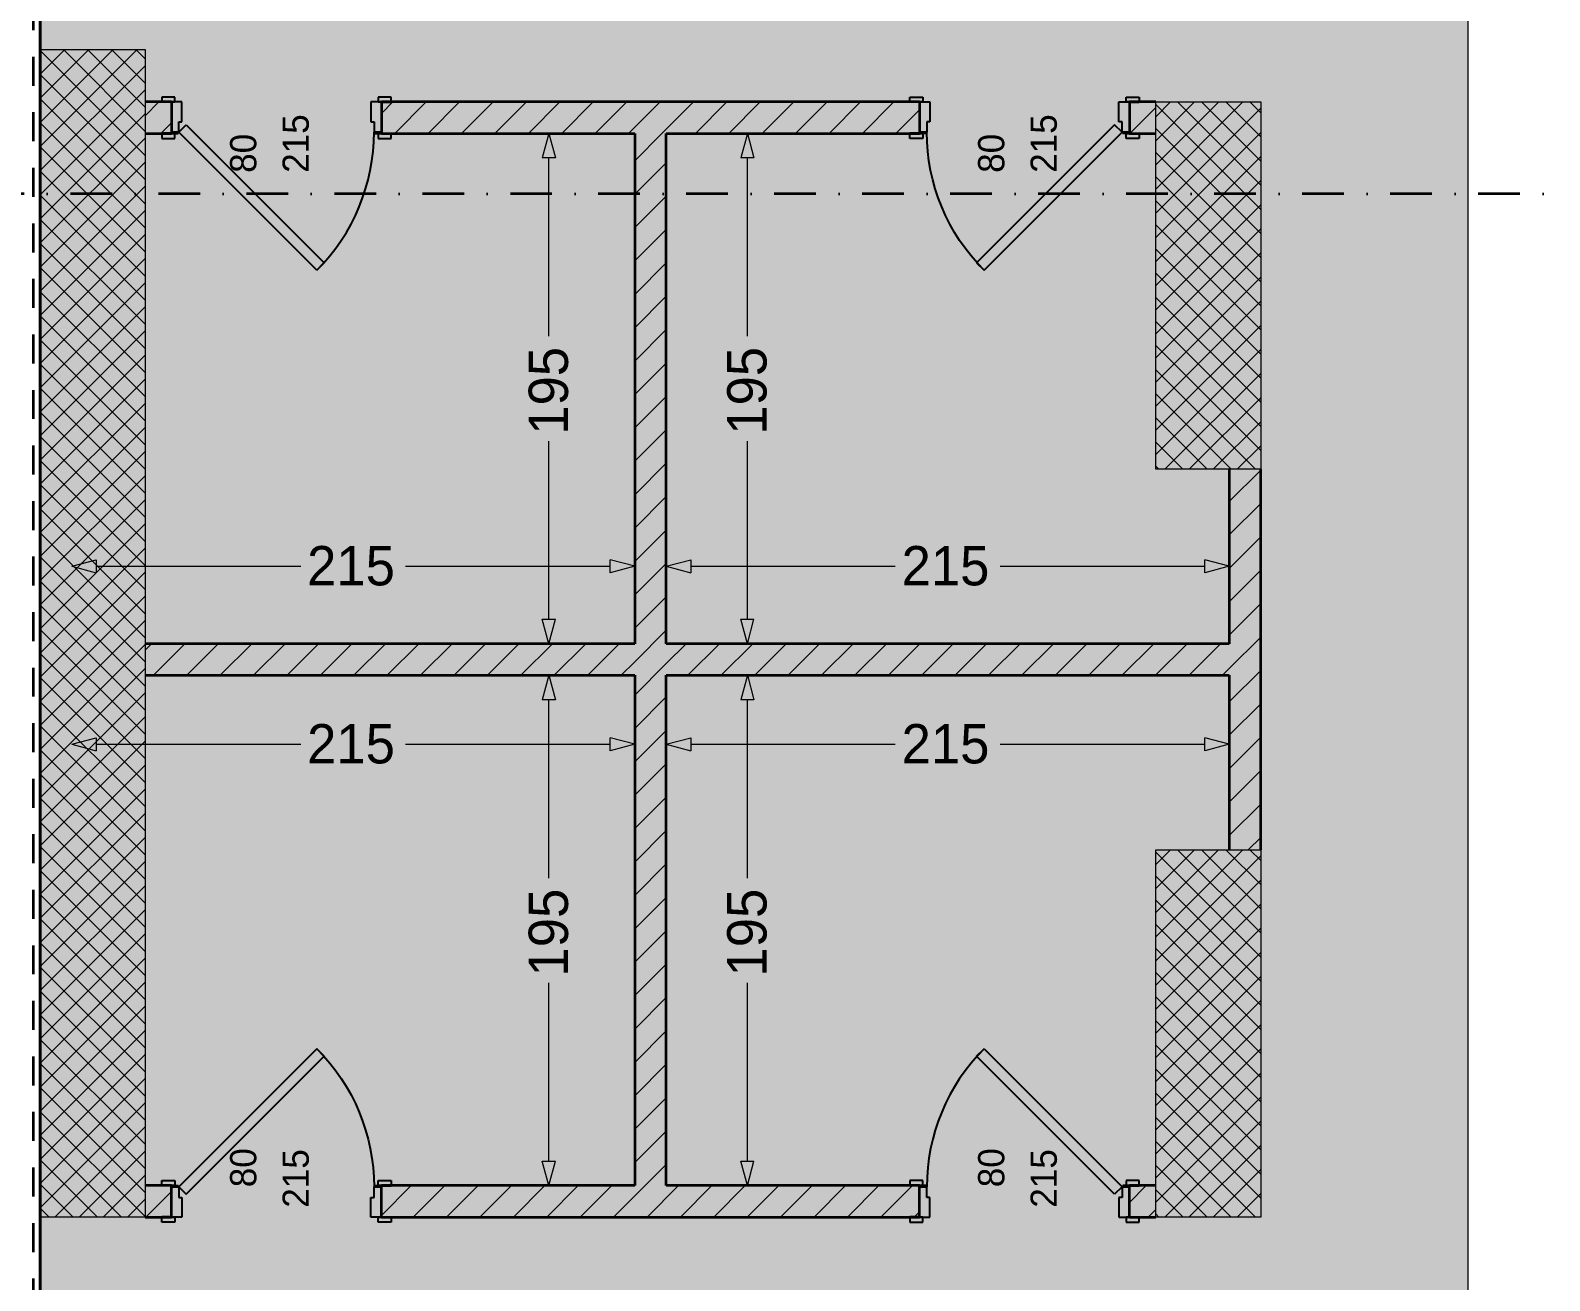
# Model space of a CAD drawing. Header units: millimetres. Extents: x 635850 to 824661, y -5878409 to -5774454.
# Drawn here: x 713602 to 719391, y -5847562 to -5842797 of the extents above; entities that cross this region are included whole.
import ezdxf

# ---------------------------------------------------------------- set-up
doc = ezdxf.new("R2010")
doc.units = ezdxf.units.MM
doc.header["$MEASUREMENT"] = 0
doc.linetypes.add('Dashed', pattern=[211.666667, 105.833333, -105.833333])
doc.linetypes.add('Dot & Dashed', pattern=[335.138881, 158.75, -88.194444, 0, -88.194437])
for name, color, linetype, lineweight in [('2D Drafting - General_Pen_No__6', 5, 'Continuous', 35), ('A - Ndertesa 5 - Drawing & Figure_Pen_No__6', 5, 'Continuous', 35), ('A - Ndertesa 5 - Drawing & Figure_Pen_No__7', 7, 'Continuous', 35), ('A - Ndertesa 5 - Muret_Pen_No__22', 8, 'Continuous', 35), ('A - Ndertesa 5 - Pllaka meskatitt_Pen_No__22', 8, 'Continuous', 35), ('A - Ndertesa 5 - Shtyllat_Pen_No__1', 7, 'Continuous', 13), ('A - Ndertesa 5 - Shtyllat_Pen_No__101', 252, 'Continuous', 13), ('ARCHICAD Doors_Pen_No__22', 8, 'Continuous', 35), ('ARCHICAD Doors_Pen_No__42', 8, 'Continuous', 25)]:
    doc.layers.add(name, color=color, linetype=linetype, lineweight=lineweight)
for name, color, linetype in [('A - Ndertesa 5 -  Dimensionimi Bazik', 7, 'Continuous'), ('A - Ndertesa 5 - Muret', 7, 'Continuous'), ('A - Ndertesa 5 - Pllaka meskatitt', 7, 'Continuous'), ('A - Ndertesa 5 - Shtyllat', 7, 'Continuous'), ('ARCHICAD Doors', 7, 'Continuous'), ('Marker - Section', 7, 'Continuous')]:
    doc.layers.add(name, color=color, linetype=linetype)
for name, color, linetype, lineweight, true_color in [('A - Ndertesa 5 -  Dimensionimi Bazik_Pen_No__102', 7, 'Continuous', 13, 0xcccccc), ('A - Ndertesa 5 -  Dimensionimi Bazik_Pen_No__82', 7, 'Continuous', 20, 0xaaaaaa), ('A - Ndertesa 5 - Drawing & Figure_Pen_No__241', 7, 'Continuous', 13, 0xe8e8e8), ('A - Ndertesa 5 - Drawing & Figure_Pen_No__82', 7, 'Continuous', 20, 0xaaaaaa), ('A - Ndertesa 5 - Muret_Pen_No__102', 7, 'Continuous', 13, 0xcccccc), ('ARCHICAD Door Markers_Pen_No__112', 7, 'Continuous', 13, 0xd5aaaa), ('Marker - Section_Pen_No__8', 7, 'Continuous', 35, 0xa80f02)]:
    doc.layers.add(name, color=color, linetype=linetype, lineweight=lineweight, true_color=true_color)
doc.styles.add('GENERATED_STYLE_1', font='GOTHIC.TTF')
doc.dimstyles.new('GENERATED_STYLE__1', dxfattribs={"dimtxt": 150, "dimasz": 91.78744, "dimexe": 0.18, "dimexo": 0.0625, "dimgap": 0, "dimtad": 0, "dimdec": 0, "dimlfac": 0.1, "dimzin": 0, "dimdsep": 46, "dimtxsty": 'GENERATED_STYLE_1', "dimblk": 'ARROWHEAD_5', "dimblk1": 'ARROWHEAD_5', "dimblk2": 'ARROWHEAD_5', "dimcen": 0.09, "dimse1": 1, "dimse2": 1, "dimclrd": 256, "dimclre": 256, "dimclrt": 256, "dimadec": 0, "dimazin": 0, "dimtfac": 1, "dimtdec": 4, "dimtmove": 0, "dimatfit": 3, "dimfxl": 0, "dimtolj": 1, "dimtzin": 0, "dimarcsym": 0})
doc.dimstyles.new('GENERATED_STYLE__2', dxfattribs={"dimtxt": 150, "dimasz": 91.78744, "dimexe": 0.18, "dimexo": 0.0625, "dimgap": 0, "dimtad": 0, "dimtih": 1, "dimtoh": 1, "dimdec": 0, "dimlfac": 0.1, "dimzin": 0, "dimdsep": 46, "dimtxsty": 'GENERATED_STYLE_1', "dimblk": 'ARROWHEAD_5', "dimblk1": 'ARROWHEAD_5', "dimblk2": 'ARROWHEAD_5', "dimcen": 0.09, "dimse1": 1, "dimse2": 1, "dimclrd": 256, "dimclre": 256, "dimclrt": 256, "dimadec": 0, "dimazin": 0, "dimtfac": 1, "dimtdec": 4, "dimtmove": 0, "dimatfit": 3, "dimfxl": 0, "dimtolj": 1, "dimtzin": 0, "dimarcsym": 0})
pattern_1 = [(45, (664183.82, -5827429.525), (-63.63961, 63.63961), [])]
pattern_2 = [(45, (664183.82, -5827429.525), (-45.96194, 45.96194), []), (135, (664183.82, -5827429.525), (45.96194, 45.96194), [])]

# ---------------------------------------------------------------- blocks, each defined once
blk = doc.blocks.new('Slab_2', base_point=(748939.8, -5829593.2))
at = {"layer": 'A - Ndertesa 5 - Pllaka meskatitt_Pen_No__22', "color": 8, "linetype": 'Continuous', "lineweight": 35, "flags": 128}
blk.add_lwpolyline([(748939.8, -5829593.2), (713639.8, -5831032.9), (713639.8, -5859820.7), (748939.8, -5859820.7)], close=True, dxfattribs=at)
blk = doc.blocks.new('Door 25')
at = {"layer": 'ARCHICAD Doors_Pen_No__22', "color": 8, "linetype": 'Continuous', "lineweight": 35}
for p, q in [((-400, 5), (-437, 5)), ((-400, 5), (-437, 5)), ((-400, 0), (-400, 5)), ((-400, 0), (-400, 5)), ((-400, -115), (-400, 0)), ((-400, -115), (-400, 0)), ((400, 0), (400, 5)), ((400, 0), (400, 5)), ((400, 5), (437, 5)), ((400, 5), (437, 5)), ((400, -115), (400, 0)), ((400, -115), (400, 0)), ((-400, -115), (-437, -115)), ((-400, -115), (-437, -115)), ((400, -115), (437, -115)), ((400, -115), (437, -115))]:
    blk.add_line(p, q, dxfattribs=at)
at = {"layer": 'ARCHICAD Doors_Pen_No__42', "color": 8, "linetype": 'Continuous', "lineweight": 25}
for p, q in [((-182.4, 497.8), (-154.1, 526.1)), ((-154.1, 526.1), (372, 0)), ((343.7, -28.3), (-182.4, 497.8)), ((-387, 24), (-437, 24)), ((-437, 24), (-437, 5)), ((-437, 5), (-387, 5)), ((-375, 5), (-400, 5)), ((-400, 5), (-400, 0)), ((-400, 0), (-375, 0)), ((-372, 0), (-400, 0)), ((-400, 0), (-400, -115)), ((-387, 5), (-387, 24)), ((-375, 0), (-375, 5)), ((-372, -40), (-372, 0)), ((372, 0), (343.7, -28.3)), ((400, 0), (372, 0)), ((372, 0), (372, -40)), ((400, 5), (375, 5)), ((375, 5), (375, 0)), ((375, 0), (400, 0)), ((437, 24), (387, 24)), ((387, 24), (387, 5)), ((387, 5), (437, 5)), ((400, 0), (400, 5)), ((400, -115), (400, 0)), ((437, 5), (437, 24)), ((-360, -40), (-372, -40)), ((-360, -115), (-360, -40)), ((372, -40), (360, -40)), ((360, -40), (360, -115)), ((-387, -115), (-437, -115)), ((-437, -115), (-437, -134)), ((-400, -115), (-360, -115)), ((-387, -134), (-387, -115)), ((360, -115), (400, -115)), ((437, -115), (387, -115)), ((387, -115), (387, -134)), ((437, -134), (437, -115)), ((-437, -134), (-387, -134)), ((387, -134), (437, -134))]:
    blk.add_line(p, q, dxfattribs=at)
blk.add_arc((372, 0), 744, 135, 180, dxfattribs=at)
blk = doc.blocks.new('D Marker 25_20')
at = {"layer": 'ARCHICAD Door Markers_Pen_No__112', "color": 9, "lineweight": 13, "true_color": 0xd5aaaa, "char_height": 100, "attachment_point": 7, "rotation": 90, "style": 'GENERATED_STYLE_1'}
for s, insert in [('\\A1;{\\pql;\\pt0;\\fCentury Gothic|b0|i0|c0|p34;80\\fCentury Gothic|b0|i0|c0|p34;\\A1{\\H.66x;\\S^  ;}\\fCentury Gothic|b0|i0|c0|p34;\\fCentury Gothic|b0|i0|c0|p34;}', (-47.5, -6.2)), ('\\A1;{\\pql;\\pt0;\\fCentury Gothic|b0|i0|c0|p34;215\\fCentury Gothic|b0|i0|c0|p34;\\A1{\\H.66x;\\S^  ;}\\fCentury Gothic|b0|i0|c0|p34;\\fCentury Gothic|b0|i0|c0|p34;}', (152.5, -84.4))]:
    blk.add_mtext(s, dxfattribs=dict(at, insert=insert))
blk = doc.blocks.new('Wall_150', base_point=(713639.8, -5847319.8))
at = {"layer": 'A - Ndertesa 5 - Muret_Pen_No__102', "linetype": 'Continuous', "lineweight": 13, "true_color": 0xcccccc}
h = blk.add_hatch(dxfattribs=at)
h.set_pattern_fill('Masonry_Block', color=254, style=0, pattern_type=2)
h.set_pattern_definition(pattern_1)
h.paths.add_polyline_path([(714039.8, -5847319.8), (714139.8, -5847319.8), (714139.8, -5847199.8), (714039.8, -5847199.8)])
h = blk.add_hatch(dxfattribs=at)
h.set_pattern_fill('Masonry_Block', color=254, style=0, pattern_type=2)
h.set_pattern_definition(pattern_1)
h.paths.add_polyline_path([(714939.8, -5847319.8), (716989.8, -5847319.8), (716989.8, -5847199.8), (714939.8, -5847199.8)])
h = blk.add_hatch(dxfattribs=at)
h.set_pattern_fill('Masonry_Block', color=254, style=0, pattern_type=2)
h.set_pattern_definition(pattern_1)
h.paths.add_polyline_path([(717789.8, -5847319.8), (717889.8, -5847319.8), (717889.8, -5847199.8), (717789.8, -5847199.8)])
at = {"layer": 'A - Ndertesa 5 - Muret_Pen_No__22', "color": 8, "linetype": 'Continuous', "lineweight": 35}
for p, q in [((714139.8, -5847199.8), (714102.8, -5847199.8)), ((714139.8, -5847204.8), (714139.8, -5847199.8)), ((714139.8, -5847319.8), (714139.8, -5847204.8)), ((714939.8, -5847199.8), (714976.8, -5847199.8)), ((714939.8, -5847204.8), (714939.8, -5847199.8)), ((714939.8, -5847319.8), (714939.8, -5847204.8)), ((716989.8, -5847199.8), (716952.8, -5847199.8)), ((716989.8, -5847204.8), (716989.8, -5847199.8)), ((716989.8, -5847319.8), (716989.8, -5847204.8)), ((717789.8, -5847199.8), (717826.8, -5847199.8)), ((717789.8, -5847204.8), (717789.8, -5847199.8)), ((717789.8, -5847319.8), (717789.8, -5847204.8)), ((714139.8, -5847319.8), (714102.8, -5847319.8)), ((714939.8, -5847319.8), (714976.8, -5847319.8)), ((716989.8, -5847319.8), (716952.8, -5847319.8)), ((717789.8, -5847319.8), (717826.8, -5847319.8))]:
    blk.add_line(p, q, dxfattribs=at)
at = {"layer": 'A - Ndertesa 5 - Muret_Pen_No__22', "color": 8, "linetype": 'Continuous', "lineweight": 35, "flags": 128}
for points in [[(714139.8, -5847199.8), (714039.8, -5847199.8)], [(715904.8, -5847199.8), (714939.8, -5847199.8)], [(716989.8, -5847199.8), (716024.8, -5847199.8)], [(717889.8, -5847199.8), (717789.8, -5847199.8)], [(714039.8, -5847319.8), (714139.8, -5847319.8)], [(714939.8, -5847319.8), (716989.8, -5847319.8)], [(717789.8, -5847319.8), (717889.8, -5847319.8)]]:
    blk.add_lwpolyline(points, dxfattribs=at)
at = {"layer": 'ARCHICAD Door Markers_Pen_No__112', "color": 9, "lineweight": 13, "true_color": 0xd5aaaa}
for p in [(714539.8, -5847199.8), (717389.8, -5847199.8)]:
    blk.add_blockref('D Marker 25_20', p, dxfattribs=at)
at = {"layer": 'ARCHICAD Doors', "color": 21, "linetype": 'Continuous', "lineweight": 18, "true_color": 0xff9955, "xscale": -1, "zscale": 1000}
blk.add_blockref('Door 25', (714539.8, -5847204.8), dxfattribs=at)
at = {"layer": 'ARCHICAD Doors', "color": 21, "linetype": 'Continuous', "lineweight": 18, "true_color": 0xff9955, "zscale": 1000}
blk.add_blockref('Door 25', (717389.8, -5847204.8), dxfattribs=at)
blk = doc.blocks.new('Wall_151', base_point=(718289.8, -5847319.8))
at = {"layer": 'A - Ndertesa 5 - Muret_Pen_No__102', "linetype": 'Continuous', "lineweight": 13, "true_color": 0xcccccc}
h = blk.add_hatch(dxfattribs=at)
h.set_pattern_fill('Masonry_Block', color=254, style=0, pattern_type=2)
h.set_pattern_definition(pattern_1)
h.paths.add_polyline_path([(718289.8, -5844469.8), (718169.8, -5844469.8), (718169.8, -5845919.8), (718289.8, -5845919.8)])
at = {"layer": 'A - Ndertesa 5 - Muret_Pen_No__22', "color": 8, "linetype": 'Continuous', "lineweight": 35, "flags": 128}
for points in [[(718169.8, -5844469.8), (718169.8, -5845134.8)], [(718289.8, -5845919.8), (718289.8, -5844469.8)], [(718169.8, -5845254.8), (718169.8, -5845919.8)]]:
    blk.add_lwpolyline(points, dxfattribs=at)
blk = doc.blocks.new('D Marker 25_19')
at = {"layer": 'ARCHICAD Door Markers_Pen_No__112', "color": 9, "lineweight": 13, "true_color": 0xd5aaaa, "char_height": 100, "attachment_point": 7, "rotation": 270, "style": 'GENERATED_STYLE_1'}
for s, insert in [('\\A1;{\\pql;\\pt0;\\fCentury Gothic|b0|i0|c0|p34;215\\fCentury Gothic|b0|i0|c0|p34;\\A1{\\H.66x;\\S^  ;}\\fCentury Gothic|b0|i0|c0|p34;\\fCentury Gothic|b0|i0|c0|p34;}', (-152.5, 150)), ('\\A1;{\\pql;\\pt0;\\fCentury Gothic|b0|i0|c0|p34;80\\fCentury Gothic|b0|i0|c0|p34;\\A1{\\H.66x;\\S^  ;}\\fCentury Gothic|b0|i0|c0|p34;\\fCentury Gothic|b0|i0|c0|p34;}', (47.5, 150))]:
    blk.add_mtext(s, dxfattribs=dict(at, insert=insert))
blk = doc.blocks.new('Wall_152', base_point=(718289.8, -5843069.8))
at = {"layer": 'A - Ndertesa 5 - Muret_Pen_No__102', "linetype": 'Continuous', "lineweight": 13, "true_color": 0xcccccc}
h = blk.add_hatch(dxfattribs=at)
h.set_pattern_fill('Masonry_Block', color=254, style=0, pattern_type=2)
h.set_pattern_definition(pattern_1)
h.paths.add_polyline_path([(714039.8, -5843069.8), (714039.8, -5843189.8), (714139.8, -5843189.8), (714139.8, -5843069.8)])
h = blk.add_hatch(dxfattribs=at)
h.set_pattern_fill('Masonry_Block', color=254, style=0, pattern_type=2)
h.set_pattern_definition(pattern_1)
h.paths.add_polyline_path([(714939.8, -5843069.8), (714939.8, -5843189.8), (716989.8, -5843189.8), (716989.8, -5843069.8)])
h = blk.add_hatch(dxfattribs=at)
h.set_pattern_fill('Masonry_Block', color=254, style=0, pattern_type=2)
h.set_pattern_definition(pattern_1)
h.paths.add_polyline_path([(717889.8, -5843069.8), (717789.8, -5843069.8), (717789.8, -5843189.8), (717889.8, -5843189.8)])
at = {"layer": 'A - Ndertesa 5 - Muret_Pen_No__22', "color": 8, "linetype": 'Continuous', "lineweight": 35}
for p, q in [((714139.8, -5843069.8), (714102.8, -5843069.8)), ((714139.8, -5843069.8), (714139.8, -5843184.8)), ((714939.8, -5843069.8), (714976.8, -5843069.8)), ((714939.8, -5843069.8), (714939.8, -5843184.8)), ((716989.8, -5843069.8), (716952.8, -5843069.8)), ((716989.8, -5843069.8), (716989.8, -5843184.8)), ((717789.8, -5843069.8), (717826.8, -5843069.8)), ((717789.8, -5843069.8), (717789.8, -5843184.8)), ((714139.8, -5843189.8), (714102.8, -5843189.8)), ((714139.8, -5843184.8), (714139.8, -5843189.8)), ((714939.8, -5843184.8), (714939.8, -5843189.8)), ((714939.8, -5843189.8), (714976.8, -5843189.8)), ((716989.8, -5843189.8), (716952.8, -5843189.8)), ((716989.8, -5843184.8), (716989.8, -5843189.8)), ((717789.8, -5843184.8), (717789.8, -5843189.8)), ((717789.8, -5843189.8), (717826.8, -5843189.8))]:
    blk.add_line(p, q, dxfattribs=at)
at = {"layer": 'A - Ndertesa 5 - Muret_Pen_No__22', "color": 8, "linetype": 'Continuous', "lineweight": 35, "flags": 128}
for points in [[(714139.8, -5843069.8), (714039.8, -5843069.8)], [(716989.8, -5843069.8), (714939.8, -5843069.8)], [(717889.8, -5843069.8), (717789.8, -5843069.8)], [(714039.8, -5843189.8), (714139.8, -5843189.8)], [(714939.8, -5843189.8), (715904.8, -5843189.8)], [(716024.8, -5843189.8), (716989.8, -5843189.8)], [(717789.8, -5843189.8), (717889.8, -5843189.8)]]:
    blk.add_lwpolyline(points, dxfattribs=at)
at = {"layer": 'ARCHICAD Door Markers_Pen_No__112', "color": 9, "lineweight": 13, "true_color": 0xd5aaaa, "rotation": 180}
for p in [(714539.8, -5843189.8), (717389.8, -5843189.8)]:
    blk.add_blockref('D Marker 25_19', p, dxfattribs=at)
at = {"layer": 'ARCHICAD Doors', "color": 21, "linetype": 'Continuous', "lineweight": 18, "true_color": 0xff9955, "zscale": 1000, "rotation": 180}
blk.add_blockref('Door 25', (714539.8, -5843184.8), dxfattribs=at)
at = {"layer": 'ARCHICAD Doors', "color": 21, "linetype": 'Continuous', "lineweight": 18, "true_color": 0xff9955, "xscale": -1, "zscale": 1000, "rotation": 180}
blk.add_blockref('Door 25', (717389.8, -5843184.8), dxfattribs=at)
blk = doc.blocks.new('Wall_154', base_point=(713639.8, -5845194.8))
at = {"layer": 'A - Ndertesa 5 - Muret_Pen_No__102', "linetype": 'Continuous', "lineweight": 13, "true_color": 0xcccccc}
h = blk.add_hatch(dxfattribs=at)
h.set_pattern_fill('Masonry_Block', color=254, style=0, pattern_type=2)
h.set_pattern_definition(pattern_1)
h.paths.add_polyline_path([(715904.8, -5845134.8), (714039.8, -5845134.8), (714039.8, -5845254.8), (715904.8, -5845254.8)])
h = blk.add_hatch(dxfattribs=at)
h.set_pattern_fill('Masonry_Block', color=254, style=0, pattern_type=2)
h.set_pattern_definition(pattern_1)
h.paths.add_polyline_path([(716024.8, -5845134.8), (716024.8, -5845254.8), (718169.8, -5845254.8), (718169.8, -5845134.8)])
at = {"layer": 'A - Ndertesa 5 - Muret_Pen_No__22', "color": 8, "linetype": 'Continuous', "lineweight": 35, "flags": 128}
for points in [[(715904.8, -5845134.8), (714039.8, -5845134.8)], [(718169.8, -5845134.8), (716024.8, -5845134.8)], [(714039.8, -5845254.8), (715904.8, -5845254.8)], [(716024.8, -5845254.8), (718169.8, -5845254.8)]]:
    blk.add_lwpolyline(points, dxfattribs=at)
blk = doc.blocks.new('Wall_155', base_point=(715964.8, -5843069.8))
at = {"layer": 'A - Ndertesa 5 - Muret_Pen_No__102', "linetype": 'Continuous', "lineweight": 13, "true_color": 0xcccccc}
h = blk.add_hatch(dxfattribs=at)
h.set_pattern_fill('Masonry_Block', color=254, style=0, pattern_type=2)
h.set_pattern_definition(pattern_1)
h.paths.add_polyline_path([(715904.8, -5843189.8), (715904.8, -5847199.8), (716024.8, -5847199.8), (716024.8, -5843189.8)])
at = {"layer": 'A - Ndertesa 5 - Muret_Pen_No__22', "color": 8, "linetype": 'Continuous', "lineweight": 35, "flags": 128}
for points in [[(715904.8, -5843189.8), (715904.8, -5845134.8)], [(716024.8, -5845134.8), (716024.8, -5843189.8)], [(715904.8, -5845254.8), (715904.8, -5847199.8)], [(716024.8, -5847199.8), (716024.8, -5845254.8)]]:
    blk.add_lwpolyline(points, dxfattribs=at)
blk = doc.blocks.new('Column_163', base_point=(713839.8, -5845094.8))
at = {"layer": 'A - Ndertesa 5 - Shtyllat_Pen_No__101', "linetype": 'Continuous', "lineweight": 13}
h = blk.add_hatch(dxfattribs=at)
h.set_pattern_fill('Concrete_Block', color=252, style=0, pattern_type=2)
h.set_pattern_definition(pattern_2)
h.paths.add_polyline_path([(714039.8, -5847319.8), (714039.8, -5842869.8), (713639.8, -5842869.8), (713639.8, -5847319.8)])
at = {"layer": 'A - Ndertesa 5 - Shtyllat_Pen_No__1', "color": 7, "linetype": 'Continuous', "lineweight": 13, "flags": 128}
blk.add_lwpolyline([(714039.8, -5847319.8), (713639.8, -5847319.8), (713639.8, -5842869.8), (714039.8, -5842869.8)], close=True, dxfattribs=at)
blk = doc.blocks.new('Column_166', base_point=(718089.8, -5846619.8))
at = {"layer": 'A - Ndertesa 5 - Shtyllat_Pen_No__101', "linetype": 'Continuous', "lineweight": 13}
h = blk.add_hatch(dxfattribs=at)
h.set_pattern_fill('Concrete_Block', color=252, style=0, pattern_type=2)
h.set_pattern_definition(pattern_2)
h.paths.add_polyline_path([(718289.8, -5847319.8), (718289.8, -5845919.8), (717889.8, -5845919.8), (717889.8, -5847319.8)])
at = {"layer": 'A - Ndertesa 5 - Shtyllat_Pen_No__1', "color": 7, "linetype": 'Continuous', "lineweight": 13, "flags": 128}
blk.add_lwpolyline([(718289.8, -5847319.8), (717889.8, -5847319.8), (717889.8, -5845919.8), (718289.8, -5845919.8)], close=True, dxfattribs=at)
blk = doc.blocks.new('Column_167', base_point=(718089.8, -5843769.8))
at = {"layer": 'A - Ndertesa 5 - Shtyllat_Pen_No__101', "linetype": 'Continuous', "lineweight": 13}
h = blk.add_hatch(dxfattribs=at)
h.set_pattern_fill('Concrete_Block', color=252, style=0, pattern_type=2)
h.set_pattern_definition(pattern_2)
h.paths.add_polyline_path([(718289.8, -5844469.8), (718289.8, -5843069.8), (717889.8, -5843069.8), (717889.8, -5844469.8)])
at = {"layer": 'A - Ndertesa 5 - Shtyllat_Pen_No__1', "color": 7, "linetype": 'Continuous', "lineweight": 13, "flags": 128}
blk.add_lwpolyline([(718289.8, -5844469.8), (717889.8, -5844469.8), (717889.8, -5843069.8), (718289.8, -5843069.8)], close=True, dxfattribs=at)
blk = doc.blocks.new('*D1525', base_point=(664183.8, -5827429.5))
at = {"layer": 'A - Ndertesa 5 -  Dimensionimi Bazik_Pen_No__102', "linetype": 'Continuous', "lineweight": 13, "true_color": 0xcccccc}
for points in [[(715577.8, -5845254.8), (715552.8, -5845348.1), (715602.8, -5845348.1)], [(715577.8, -5847199.8), (715602.8, -5847106.5), (715552.8, -5847106.5)]]:
    blk.add_hatch(color=254, dxfattribs=at).paths.add_polyline_path(points)
at = {"layer": 'A - Ndertesa 5 -  Dimensionimi Bazik_Pen_No__102', "color": 254, "linetype": 'Continuous', "lineweight": 13, "true_color": 0xcccccc}
for p, q in [((715577.8, -5845254.8), (715552.8, -5845348.1)), ((715577.8, -5845254.8), (715602.8, -5845348.1)), ((715602.8, -5845348.1), (715552.8, -5845348.1)), ((715577.8, -5846027.5), (715577.8, -5845348.1)), ((715577.8, -5847106.5), (715577.8, -5846427.1)), ((715552.8, -5847106.5), (715602.8, -5847106.5)), ((715577.8, -5847199.8), (715552.8, -5847106.5)), ((715577.8, -5847199.8), (715602.8, -5847106.5))]:
    blk.add_line(p, q, dxfattribs=at)
at = {"layer": 'A - Ndertesa 5 -  Dimensionimi Bazik_Pen_No__82', "color": 253, "lineweight": 20, "true_color": 0xaaaaaa, "insert": (715652.8, -5846403), "char_height": 150, "attachment_point": 7, "rotation": 90, "style": 'GENERATED_STYLE_1'}
blk.add_mtext('\\A1;{\\pql;\\fCentury Gothic|b0|i0|c0|p34;195}', dxfattribs=at)
blk = doc.blocks.new('ARROWHEAD_5')
at = {"linetype": 'Continuous', "lineweight": 0}
blk.add_hatch(color=0, dxfattribs=at).paths.add_polyline_path([(-1, 0.2679), (0, 0), (-1, -0.2679)])
at = {"color": 0, "linetype": 'Continuous', "lineweight": 0}
blk.add_line((0, 0), (-1, 0), dxfattribs=at)
blk = doc.blocks.new('*D1526', base_point=(664183.8, -5827429.5))
at = {"layer": 'A - Ndertesa 5 -  Dimensionimi Bazik_Pen_No__102', "linetype": 'Continuous', "lineweight": 13, "true_color": 0xcccccc}
for points in [[(713759.8, -5845517.9), (713853.1, -5845542.9), (713853.1, -5845492.9)], [(715904.8, -5845517.9), (715811.5, -5845492.9), (715811.5, -5845542.9)]]:
    blk.add_hatch(color=254, dxfattribs=at).paths.add_polyline_path(points)
at = {"layer": 'A - Ndertesa 5 -  Dimensionimi Bazik_Pen_No__102', "color": 254, "linetype": 'Continuous', "lineweight": 13, "true_color": 0xcccccc}
for p, q in [((713759.8, -5845517.9), (713853.1, -5845492.9)), ((713853.1, -5845492.9), (713853.1, -5845542.9)), ((715811.5, -5845542.9), (715811.5, -5845492.9)), ((715904.8, -5845517.9), (715811.5, -5845492.9)), ((713759.8, -5845517.9), (713853.1, -5845542.9)), ((713853.1, -5845517.9), (714632.5, -5845517.9)), ((715032.1, -5845517.9), (715811.5, -5845517.9)), ((715904.8, -5845517.9), (715811.5, -5845542.9))]:
    blk.add_line(p, q, dxfattribs=at)
at = {"layer": 'A - Ndertesa 5 -  Dimensionimi Bazik_Pen_No__82', "color": 253, "lineweight": 20, "true_color": 0xaaaaaa, "insert": (714656.6, -5845592.9), "char_height": 150, "attachment_point": 7, "style": 'GENERATED_STYLE_1'}
blk.add_mtext('\\A1;{\\pql;\\fCentury Gothic|b0|i0|c0|p34;215}', dxfattribs=at)
blk = doc.blocks.new('*D1527', base_point=(664183.8, -5827429.5))
at = {"layer": 'A - Ndertesa 5 -  Dimensionimi Bazik_Pen_No__102', "linetype": 'Continuous', "lineweight": 13, "true_color": 0xcccccc}
for points in [[(716024.8, -5845517.9), (716118.1, -5845542.9), (716118.1, -5845492.9)], [(718169.8, -5845517.9), (718076.5, -5845492.9), (718076.5, -5845542.9)]]:
    blk.add_hatch(color=254, dxfattribs=at).paths.add_polyline_path(points)
at = {"layer": 'A - Ndertesa 5 -  Dimensionimi Bazik_Pen_No__102', "color": 254, "linetype": 'Continuous', "lineweight": 13, "true_color": 0xcccccc}
for p, q in [((716024.8, -5845517.9), (716118.1, -5845492.9)), ((716118.1, -5845492.9), (716118.1, -5845542.9)), ((718076.5, -5845542.9), (718076.5, -5845492.9)), ((718169.8, -5845517.9), (718076.5, -5845492.9)), ((716024.8, -5845517.9), (716118.1, -5845542.9)), ((716118.1, -5845517.9), (716897.5, -5845517.9)), ((717297.1, -5845517.9), (718076.5, -5845517.9)), ((718169.8, -5845517.9), (718076.5, -5845542.9))]:
    blk.add_line(p, q, dxfattribs=at)
at = {"layer": 'A - Ndertesa 5 -  Dimensionimi Bazik_Pen_No__82', "color": 253, "lineweight": 20, "true_color": 0xaaaaaa, "insert": (716921.6, -5845592.9), "char_height": 150, "attachment_point": 7, "style": 'GENERATED_STYLE_1'}
blk.add_mtext('\\A1;{\\pql;\\fCentury Gothic|b0|i0|c0|p34;215}', dxfattribs=at)
blk = doc.blocks.new('*D1528', base_point=(664183.8, -5827429.5))
at = {"layer": 'A - Ndertesa 5 -  Dimensionimi Bazik_Pen_No__102', "linetype": 'Continuous', "lineweight": 13, "true_color": 0xcccccc}
for points in [[(715577.8, -5843189.8), (715552.8, -5843283.1), (715602.8, -5843283.1)], [(715577.8, -5845134.8), (715602.8, -5845041.5), (715552.8, -5845041.5)]]:
    blk.add_hatch(color=254, dxfattribs=at).paths.add_polyline_path(points)
at = {"layer": 'A - Ndertesa 5 -  Dimensionimi Bazik_Pen_No__102', "color": 254, "linetype": 'Continuous', "lineweight": 13, "true_color": 0xcccccc}
for p, q in [((715577.8, -5843189.8), (715552.8, -5843283.1)), ((715577.8, -5843189.8), (715602.8, -5843283.1)), ((715602.8, -5843283.1), (715552.8, -5843283.1)), ((715577.8, -5843962.5), (715577.8, -5843283.1)), ((715577.8, -5845041.5), (715577.8, -5844362.1)), ((715552.8, -5845041.5), (715602.8, -5845041.5)), ((715577.8, -5845134.8), (715552.8, -5845041.5)), ((715577.8, -5845134.8), (715602.8, -5845041.5))]:
    blk.add_line(p, q, dxfattribs=at)
at = {"layer": 'A - Ndertesa 5 -  Dimensionimi Bazik_Pen_No__82', "color": 253, "lineweight": 20, "true_color": 0xaaaaaa, "insert": (715652.8, -5844338), "char_height": 150, "attachment_point": 7, "rotation": 90, "style": 'GENERATED_STYLE_1'}
blk.add_mtext('\\A1;{\\pql;\\fCentury Gothic|b0|i0|c0|p34;195}', dxfattribs=at)
blk = doc.blocks.new('*D1529', base_point=(664183.8, -5827429.5))
at = {"layer": 'A - Ndertesa 5 -  Dimensionimi Bazik_Pen_No__102', "linetype": 'Continuous', "lineweight": 13, "true_color": 0xcccccc}
for points in [[(716334.2, -5845254.8), (716309.2, -5845348.1), (716359.2, -5845348.1)], [(716334.2, -5847199.8), (716359.2, -5847106.5), (716309.2, -5847106.5)]]:
    blk.add_hatch(color=254, dxfattribs=at).paths.add_polyline_path(points)
at = {"layer": 'A - Ndertesa 5 -  Dimensionimi Bazik_Pen_No__102', "color": 254, "linetype": 'Continuous', "lineweight": 13, "true_color": 0xcccccc}
for p, q in [((716334.2, -5845254.8), (716309.2, -5845348.1)), ((716334.2, -5845254.8), (716359.2, -5845348.1)), ((716359.2, -5845348.1), (716309.2, -5845348.1)), ((716334.2, -5846027.5), (716334.2, -5845348.1)), ((716334.2, -5847106.5), (716334.2, -5846427.1)), ((716309.2, -5847106.5), (716359.2, -5847106.5)), ((716334.2, -5847199.8), (716309.2, -5847106.5)), ((716334.2, -5847199.8), (716359.2, -5847106.5))]:
    blk.add_line(p, q, dxfattribs=at)
at = {"layer": 'A - Ndertesa 5 -  Dimensionimi Bazik_Pen_No__82', "color": 253, "lineweight": 20, "true_color": 0xaaaaaa, "insert": (716409.2, -5846403), "char_height": 150, "attachment_point": 7, "rotation": 90, "style": 'GENERATED_STYLE_1'}
blk.add_mtext('\\A1;{\\pql;\\fCentury Gothic|b0|i0|c0|p34;195}', dxfattribs=at)
blk = doc.blocks.new('*D1530', base_point=(664183.8, -5827429.5))
at = {"layer": 'A - Ndertesa 5 -  Dimensionimi Bazik_Pen_No__102', "linetype": 'Continuous', "lineweight": 13, "true_color": 0xcccccc}
for points in [[(716334.2, -5843189.8), (716309.2, -5843283.1), (716359.2, -5843283.1)], [(716334.2, -5845134.8), (716359.2, -5845041.5), (716309.2, -5845041.5)]]:
    blk.add_hatch(color=254, dxfattribs=at).paths.add_polyline_path(points)
at = {"layer": 'A - Ndertesa 5 -  Dimensionimi Bazik_Pen_No__102', "color": 254, "linetype": 'Continuous', "lineweight": 13, "true_color": 0xcccccc}
for p, q in [((716334.2, -5843189.8), (716309.2, -5843283.1)), ((716334.2, -5843189.8), (716359.2, -5843283.1)), ((716359.2, -5843283.1), (716309.2, -5843283.1)), ((716334.2, -5843962.5), (716334.2, -5843283.1)), ((716334.2, -5845041.5), (716334.2, -5844362.1)), ((716309.2, -5845041.5), (716359.2, -5845041.5)), ((716334.2, -5845134.8), (716309.2, -5845041.5)), ((716334.2, -5845134.8), (716359.2, -5845041.5))]:
    blk.add_line(p, q, dxfattribs=at)
at = {"layer": 'A - Ndertesa 5 -  Dimensionimi Bazik_Pen_No__82', "color": 253, "lineweight": 20, "true_color": 0xaaaaaa, "insert": (716409.2, -5844338), "char_height": 150, "attachment_point": 7, "rotation": 90, "style": 'GENERATED_STYLE_1'}
blk.add_mtext('\\A1;{\\pql;\\fCentury Gothic|b0|i0|c0|p34;195}', dxfattribs=at)
blk = doc.blocks.new('*D1531', base_point=(664183.8, -5827429.5))
at = {"layer": 'A - Ndertesa 5 -  Dimensionimi Bazik_Pen_No__102', "linetype": 'Continuous', "lineweight": 13, "true_color": 0xcccccc}
for points in [[(713639.8, -5847704), (713733.1, -5847729), (713733.1, -5847679)], [(719079.7, -5847704), (718986.4, -5847679), (718986.4, -5847729)]]:
    blk.add_hatch(color=254, dxfattribs=at).paths.add_polyline_path(points)
at = {"layer": 'A - Ndertesa 5 -  Dimensionimi Bazik_Pen_No__102', "color": 254, "linetype": 'Continuous', "lineweight": 13, "true_color": 0xcccccc}
for p, q in [((713639.8, -5847704), (713733.1, -5847679)), ((713639.8, -5847704), (713733.1, -5847729)), ((713733.1, -5847679), (713733.1, -5847729)), ((713733.1, -5847704), (716160, -5847704)), ((716559.6, -5847704), (718986.4, -5847704)), ((718986.4, -5847729), (718986.4, -5847679)), ((719079.7, -5847704), (718986.4, -5847679)), ((719079.7, -5847704), (718986.4, -5847729))]:
    blk.add_line(p, q, dxfattribs=at)
at = {"layer": 'A - Ndertesa 5 -  Dimensionimi Bazik_Pen_No__82', "color": 253, "lineweight": 20, "true_color": 0xaaaaaa, "insert": (716184, -5847779), "char_height": 150, "attachment_point": 7, "style": 'GENERATED_STYLE_1'}
blk.add_mtext('\\A1;{\\pql;\\fCentury Gothic|b0|i0|c0|p34;544}', dxfattribs=at)
blk = doc.blocks.new('*D1532', base_point=(664183.8, -5827429.5))
at = {"layer": 'A - Ndertesa 5 -  Dimensionimi Bazik_Pen_No__102', "linetype": 'Continuous', "lineweight": 13, "true_color": 0xcccccc}
for points in [[(713639.8, -5840890.7), (713733.1, -5840915.7), (713733.1, -5840865.7)], [(719079.7, -5840890.7), (718986.4, -5840865.7), (718986.4, -5840915.7)]]:
    blk.add_hatch(color=254, dxfattribs=at).paths.add_polyline_path(points)
at = {"layer": 'A - Ndertesa 5 -  Dimensionimi Bazik_Pen_No__102', "color": 254, "linetype": 'Continuous', "lineweight": 13, "true_color": 0xcccccc}
for p, q in [((713639.8, -5840890.7), (713733.1, -5840865.7)), ((713733.1, -5840865.7), (713733.1, -5840915.7)), ((718986.4, -5840915.7), (718986.4, -5840865.7)), ((719079.7, -5840890.7), (718986.4, -5840865.7)), ((713639.8, -5840890.7), (713733.1, -5840915.7)), ((713733.1, -5840890.7), (716160, -5840890.7)), ((716559.6, -5840890.7), (718986.4, -5840890.7)), ((719079.7, -5840890.7), (718986.4, -5840915.7))]:
    blk.add_line(p, q, dxfattribs=at)
at = {"layer": 'A - Ndertesa 5 -  Dimensionimi Bazik_Pen_No__82', "color": 253, "lineweight": 20, "true_color": 0xaaaaaa, "insert": (716184, -5840965.7), "char_height": 150, "attachment_point": 7, "style": 'GENERATED_STYLE_1'}
blk.add_mtext('\\A1;{\\pql;\\fCentury Gothic|b0|i0|c0|p34;544}', dxfattribs=at)
blk = doc.blocks.new('*D1554', base_point=(664183.8, -5827429.5))
at = {"layer": 'A - Ndertesa 5 -  Dimensionimi Bazik_Pen_No__102', "linetype": 'Continuous', "lineweight": 13, "true_color": 0xcccccc}
for points in [[(713759.8, -5844839.3), (713853.1, -5844864.3), (713853.1, -5844814.3)], [(715904.8, -5844839.3), (715811.5, -5844814.3), (715811.5, -5844864.3)]]:
    blk.add_hatch(color=254, dxfattribs=at).paths.add_polyline_path(points)
at = {"layer": 'A - Ndertesa 5 -  Dimensionimi Bazik_Pen_No__102', "color": 254, "linetype": 'Continuous', "lineweight": 13, "true_color": 0xcccccc}
for p, q in [((713759.8, -5844839.3), (713853.1, -5844814.3)), ((713759.8, -5844839.3), (713853.1, -5844864.3)), ((713853.1, -5844814.3), (713853.1, -5844864.3)), ((713853.1, -5844839.3), (714632.5, -5844839.3)), ((715032.1, -5844839.3), (715811.5, -5844839.3)), ((715811.5, -5844864.3), (715811.5, -5844814.3)), ((715904.8, -5844839.3), (715811.5, -5844814.3)), ((715904.8, -5844839.3), (715811.5, -5844864.3))]:
    blk.add_line(p, q, dxfattribs=at)
at = {"layer": 'A - Ndertesa 5 -  Dimensionimi Bazik_Pen_No__82', "color": 253, "lineweight": 20, "true_color": 0xaaaaaa, "insert": (714656.6, -5844914.3), "char_height": 150, "attachment_point": 7, "style": 'GENERATED_STYLE_1'}
blk.add_mtext('\\A1;{\\pql;\\fCentury Gothic|b0|i0|c0|p34;215}', dxfattribs=at)
blk = doc.blocks.new('*D1555', base_point=(664183.8, -5827429.5))
at = {"layer": 'A - Ndertesa 5 -  Dimensionimi Bazik_Pen_No__102', "linetype": 'Continuous', "lineweight": 13, "true_color": 0xcccccc}
for points in [[(716024.8, -5844839.3), (716118.1, -5844864.3), (716118.1, -5844814.3)], [(718169.8, -5844839.3), (718076.5, -5844814.3), (718076.5, -5844864.3)]]:
    blk.add_hatch(color=254, dxfattribs=at).paths.add_polyline_path(points)
at = {"layer": 'A - Ndertesa 5 -  Dimensionimi Bazik_Pen_No__102', "color": 254, "linetype": 'Continuous', "lineweight": 13, "true_color": 0xcccccc}
for p, q in [((716024.8, -5844839.3), (716118.1, -5844814.3)), ((716024.8, -5844839.3), (716118.1, -5844864.3)), ((716118.1, -5844814.3), (716118.1, -5844864.3)), ((716118.1, -5844839.3), (716897.5, -5844839.3)), ((717297.1, -5844839.3), (718076.5, -5844839.3)), ((718076.5, -5844864.3), (718076.5, -5844814.3)), ((718169.8, -5844839.3), (718076.5, -5844814.3)), ((718169.8, -5844839.3), (718076.5, -5844864.3))]:
    blk.add_line(p, q, dxfattribs=at)
at = {"layer": 'A - Ndertesa 5 -  Dimensionimi Bazik_Pen_No__82', "color": 253, "lineweight": 20, "true_color": 0xaaaaaa, "insert": (716921.6, -5844914.3), "char_height": 150, "attachment_point": 7, "style": 'GENERATED_STYLE_1'}
blk.add_mtext('\\A1;{\\pql;\\fCentury Gothic|b0|i0|c0|p34;215}', dxfattribs=at)
blk = doc.blocks.new('Cutting Plane_12', base_point=(750989.8, -5843419.8))
at = {"layer": 'Marker - Section_Pen_No__8', "color": 14, "linetype": 'Dot & Dashed', "lineweight": 35, "true_color": 0xa80f02}
blk.add_line((750789.8, -5843419.8), (711889.8, -5843419.8), dxfattribs=at)

msp = doc.modelspace()

# ---------------------------------------------------------------- hatches: boundary and pattern name
at = {"layer": 'A - Ndertesa 5 - Drawing & Figure_Pen_No__241', "linetype": 'Continuous', "lineweight": 0, "true_color": 0xf9f9f9}
msp.add_hatch(color=7, dxfattribs=at).paths.add_polyline_path([(713639.8, -5859820.7), (719289.8, -5859820.7), (719289.8, -5852720.7), (719079.7, -5852720.7), (719079.7, -5837627.2, 0.43257), (717500.1, -5836129.8), (715028.7, -5836230.6, 0.328926), (713639.8, -5837345.3)])

# ---------------------------------------------------------------- linework, layer by layer
at = {"layer": '2D Drafting - General_Pen_No__6', "color": 5, "linetype": 'Dashed', "lineweight": 35}
msp.add_lwpolyline([(713614.8, -5866075), (713614.8, -5826416.8)], dxfattribs=at)
at = {"layer": 'A - Ndertesa 5 - Drawing & Figure_Pen_No__6', "color": 5, "linetype": 'Dashed', "lineweight": 35}
msp.add_lwpolyline([(713614.8, -5863539.6), (713614.8, -5827594.8)], dxfattribs=at)
at = {"layer": 'A - Ndertesa 5 - Drawing & Figure_Pen_No__7', "color": 7, "linetype": 'Continuous', "lineweight": 35, "flags": 128}
msp.add_lwpolyline([(713639.8, -5859920.7), (748939.8, -5859920.7), (748939.8, -5829493.1), (713639.8, -5830932.8)], close=True, dxfattribs=at)
at = {"layer": 'A - Ndertesa 5 - Drawing & Figure_Pen_No__7', "color": 7, "linetype": 'Continuous', "lineweight": 35}
msp.add_lwpolyline([(713639.8, -5859820.7), (713639.8, -5831032.9), (748939.8, -5829593.2), (748939.8, -5859820.7)], close=True, dxfattribs=at)
at = {"layer": 'A - Ndertesa 5 - Drawing & Figure_Pen_No__82', "color": 253, "linetype": 'Continuous', "lineweight": 20, "true_color": 0xaaaaaa, "flags": 128}
msp.add_lwpolyline([(713639.8, -5837470.7), (713639.8, -5837345.3, -0.328926), (715028.7, -5836230.6), (717500.1, -5836129.8, -0.43257), (719079.7, -5837627.2), (719079.7, -5852720.7), (719289.8, -5852720.7), (719289.8, -5859570.7)], format="xyb", dxfattribs=at)

# ---------------------------------------------------------------- block references
at = {"layer": 'A - Ndertesa 5 - Muret', "color": 8, "lineweight": 35}
for name, p in [('Wall_152', (718289.8, -5843069.8)), ('Wall_155', (715964.8, -5843069.8)), ('Wall_151', (718289.8, -5847319.8)), ('Wall_154', (713639.8, -5845194.8)), ('Wall_150', (713639.8, -5847319.8))]:
    msp.add_blockref(name, p, dxfattribs=at)
at = {"layer": 'A - Ndertesa 5 - Pllaka meskatitt', "color": 8, "linetype": 'Continuous', "lineweight": 35}
msp.add_blockref('Slab_2', (748939.8, -5829593.2), dxfattribs=at)
at = {"layer": 'A - Ndertesa 5 - Shtyllat', "color": 7, "lineweight": 13}
for name, p in [('Column_163', (713839.8, -5845094.8)), ('Column_167', (718089.8, -5843769.8)), ('Column_166', (718089.8, -5846619.8))]:
    msp.add_blockref(name, p, dxfattribs=at)
at = {"layer": 'Marker - Section', "color": 14, "lineweight": 35, "true_color": 0xa80f02}
msp.add_blockref('Cutting Plane_12', (750989.8, -5843419.8), dxfattribs=at)

# ---------------------------------------------------------------- dimensions: what is measured, and where the dimension line sits
at = {"layer": 'A - Ndertesa 5 -  Dimensionimi Bazik', "color": 254, "linetype": 'Continuous', "lineweight": 13, "true_color": 0xcccccc}
for base, p1, p2, picture, middle in [((719079.7, -5840890.7), (713639.8, -5847319.8), (719079.7, -5847487.3), '*D1532', (716355.5, -5840890.7)), ((715904.8277672, -5844839.3075373), (713759.8277672, -5844576.1929043), (715904.8277672, -5844576.1929043), '*D1554', (714828.0925127, -5844839.3075402)), ((718169.8277672, -5844839.3075373), (716024.8277672, -5844576.1929043), (718169.8277672, -5844576.1929043), '*D1555', (717093.0925127, -5844839.3075402)), ((715904.8277672, -5845517.8970836), (713759.8277672, -5845254.7824507), (715904.8277672, -5845254.7824507), '*D1526', (714828.0925127, -5845517.8970866)), ((718169.8277672, -5845517.8970836), (716024.8277672, -5845254.7824507), (718169.8277672, -5845254.7824507), '*D1527', (717093.0925127, -5845517.8970866)), ((719079.7, -5847704), (713639.8, -5847319.8), (719079.7, -5847487.3), '*D1531', (716355.5, -5847704))]:
    dim = msp.add_linear_dim(base=base, p1=p1, p2=p2, dimstyle='GENERATED_STYLE__2', dxfattribs=at)
    dim.commit()
    dim.dimension.update_dxf_attribs({"geometry": picture, "text_midpoint": middle, "dimtype": 160})
for base, p1, p2, picture, middle in [((715577.7606551, -5843189.7824507), (716024.8277672, -5845134.7824507), (716024.8277672, -5843189.7824507), '*D1528', (715577.7606581, -5844166.5177051)), ((716334.2257279, -5843189.7824507), (716024.8277672, -5845134.7824507), (716024.8277672, -5843189.7824507), '*D1530', (716334.2257309, -5844166.5177051)), ((715577.7606551, -5845254.7824507), (716024.8277672, -5847199.7824507), (716024.8277672, -5845254.7824507), '*D1525', (715577.7606581, -5846231.5177051)), ((716334.2257279, -5845254.7824507), (716024.8277672, -5847199.7824507), (716024.8277672, -5845254.7824507), '*D1529', (716334.2257309, -5846231.5177051))]:
    dim = msp.add_linear_dim(base=base, p1=p1, p2=p2, angle=90, dimstyle='GENERATED_STYLE__1', dxfattribs=at)
    dim.commit()
    dim.dimension.update_dxf_attribs({"geometry": picture, "text_midpoint": middle, "dimtype": 160, "text_rotation": 90})

doc.saveas('drawing.dxf')
